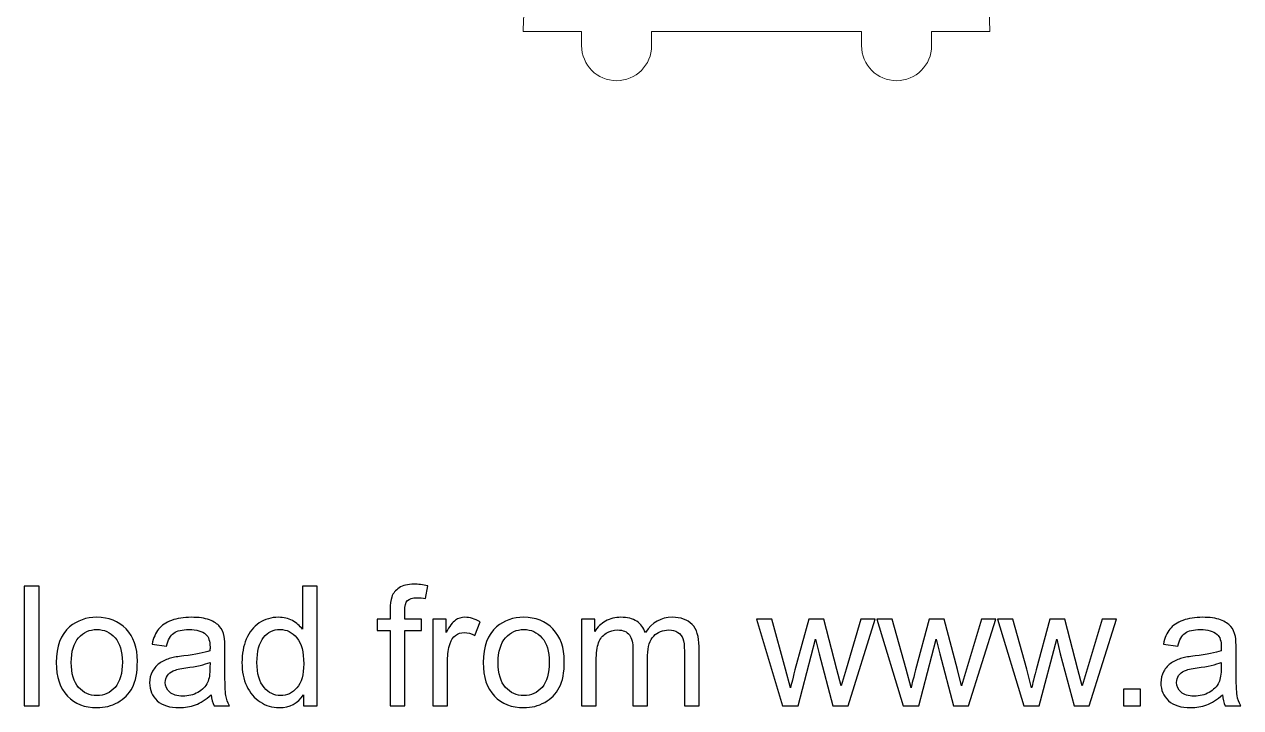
# Model space of a CAD drawing. Header units: millimetres. Extents: x -221 to 759, y -270 to 136.
# Drawn here: x 3.8 to 264.4, y -269.6 to -123.3 of the extents above; entities that cross this region are included whole.
import ezdxf

# ---------------------------------------------------------------- set-up
doc = ezdxf.new("R2010")
doc.units = ezdxf.units.MM
doc.header["$MEASUREMENT"] = 0
doc.layers.add('Layer 1', color=7, linetype='Continuous')

msp = doc.modelspace()

# ---------------------------------------------------------------- linework, layer by layer
at = {"layer": 'Layer 1', "lineweight": 15}
for points in [[(159.6676, -74.8334), (132.4486, -75.3779), (110.6676, -97.5989), (110.6676, -124.8234)], [(210.6676, -124.8234), (210.6676, -97.5989), (188.8867, -75.3779), (161.6676, -74.8334)], [(110.6676, -124.8234), (110.6676, -124.8234), (123.1676, -124.8234), (123.1676, -124.8234)], [(123.1676, -124.8234), (123.1676, -124.8234), (123.1676, -127.8234), (123.1676, -127.8234)], [(138.1676, -127.8234), (138.1676, -127.8234), (138.1676, -124.8234), (138.1676, -124.8234)], [(138.1676, -124.8234), (138.1676, -124.8234), (183.1676, -124.8234), (183.1676, -124.8234)], [(183.1676, -124.8234), (183.1676, -124.8234), (183.1676, -127.8234), (183.1676, -127.8234)], [(198.1676, -127.8234), (198.1676, -127.8234), (198.1676, -124.8234), (198.1676, -124.8234)], [(198.1676, -124.8234), (198.1676, -124.8234), (210.6676, -124.8234), (210.6676, -124.8234)]]:
    msp.add_open_spline(points, degree=3, dxfattribs=at)
for points in [[(123.1676, -127.8234), (123.1676, -131.9655), (126.5255, -135.3234), (130.6676, -135.3234), (130.6676, -135.3234), (134.8098, -135.3234), (138.1676, -131.9656), (138.1676, -127.8234)], [(183.1676, -127.8234), (183.1676, -131.9655), (186.5255, -135.3234), (190.6676, -135.3234), (190.6676, -135.3234), (194.8098, -135.3234), (198.1676, -131.9656), (198.1676, -127.8234)]]:
    msp.add_open_spline(points, degree=3, knots=[0, 0, 0, 0, 0.33333333, 0.33333333, 0.33333333, 0.33333333, 1, 1, 1, 1], dxfattribs=at)
at = {"layer": 'Layer 1', "color": 250}
for points, knots in [([(3.7509, -269.2245), (3.7509, -269.2245), (3.7509, -243.6082), (3.7509, -243.6082), (3.7509, -243.6082), (3.7509, -243.6082), (6.8993, -243.6082), (6.8993, -243.6082), (6.8993, -243.6082), (6.8993, -243.6082), (6.8993, -269.2245), (6.8993, -269.2245), (6.8993, -269.2245), (6.8993, -269.2245), (3.7509, -269.2245), (3.7509, -269.2245)], [0, 0, 0, 0, 0.2, 0.2, 0.2, 0.2, 0.4, 0.4, 0.4, 0.4, 0.6, 0.6, 0.6, 0.6, 1, 1, 1, 1]), ([(63.5523, -269.2245), (63.5523, -269.2245), (63.5523, -266.8692), (63.5523, -266.8692), (63.5523, -266.8692), (62.3776, -268.6998), (60.6484, -269.618), (58.3646, -269.618), (58.3646, -269.618), (56.8858, -269.618), (55.5263, -269.2126), (54.292, -268.3957), (54.292, -268.3957), (53.0517, -267.5847), (52.0917, -266.4458), (51.406, -264.9909), (51.406, -264.9909), (50.7262, -263.53), (50.3863, -261.8544), (50.3863, -259.9583), (50.3863, -259.9583), (50.3863, -258.1098), (50.6964, -256.4342), (51.3106, -254.9256), (51.3106, -254.9256), (51.9307, -253.423), (52.855, -252.2662), (54.0893, -251.4672), (54.0893, -251.4672), (55.3176, -250.6622), (56.701, -250.2627), (58.2215, -250.2627), (58.2215, -250.2627), (59.3425, -250.2627), (60.3383, -250.5012), (61.2089, -250.9723), (61.2089, -250.9723), (62.0795, -251.4433), (62.789, -252.0635), (63.3376, -252.8207), (63.3376, -252.8207), (63.3376, -252.8207), (63.3376, -243.6082), (63.3376, -243.6082), (63.3376, -243.6082), (63.3376, -243.6082), (66.486, -243.6082), (66.486, -243.6082), (66.486, -243.6082), (66.486, -243.6082), (66.486, -269.2245), (66.486, -269.2245), (66.486, -269.2245), (66.486, -269.2245), (63.5523, -269.2245), (63.5523, -269.2245)], [0, 0, 0, 0, 0.06666667, 0.06666667, 0.06666667, 0.06666667, 0.13333333, 0.13333333, 0.13333333, 0.13333333, 0.2, 0.2, 0.2, 0.2, 0.26666667, 0.26666667, 0.26666667, 0.26666667, 0.33333333, 0.33333333, 0.33333333, 0.33333333, 0.4, 0.4, 0.4, 0.4, 0.46666667, 0.46666667, 0.46666667, 0.46666667, 0.53333333, 0.53333333, 0.53333333, 0.53333333, 0.6, 0.6, 0.6, 0.6, 0.66666667, 0.66666667, 0.66666667, 0.66666667, 0.73333333, 0.73333333, 0.73333333, 0.73333333, 0.8, 0.8, 0.8, 0.8, 0.86666667, 0.86666667, 0.86666667, 0.86666667, 1, 1, 1, 1]), ([(82.1563, -269.2245), (82.1563, -269.2245), (82.1563, -253.0891), (82.1563, -253.0891), (82.1563, -253.0891), (82.1563, -253.0891), (79.3657, -253.0891), (79.3657, -253.0891), (79.3657, -253.0891), (79.3657, -253.0891), (79.3657, -250.6562), (79.3657, -250.6562), (79.3657, -250.6562), (79.3657, -250.6562), (82.1563, -250.6562), (82.1563, -250.6562), (82.1563, -250.6562), (82.1563, -250.6562), (82.1563, -248.6885), (82.1563, -248.6885), (82.1563, -248.6885), (82.1563, -247.4423), (82.2636, -246.518), (82.4843, -245.9158), (82.4843, -245.9158), (82.7884, -245.1048), (83.3131, -244.443), (84.0763, -243.9361), (84.0763, -243.9361), (84.8336, -243.4293), (85.901, -243.1788), (87.2724, -243.1788), (87.2724, -243.1788), (88.1609, -243.1788), (89.1388, -243.2862), (90.2121, -243.4949), (90.2121, -243.4949), (90.2121, -243.4949), (89.741, -246.2497), (89.741, -246.2497), (89.741, -246.2497), (89.0851, -246.1364), (88.4709, -246.0768), (87.8866, -246.0768), (87.8866, -246.0768), (86.9325, -246.0768), (86.2587, -246.2795), (85.8592, -246.685), (85.8592, -246.685), (85.4657, -247.0905), (85.2689, -247.8477), (85.2689, -248.9568), (85.2689, -248.9568), (85.2689, -248.9568), (85.2689, -250.6562), (85.2689, -250.6562), (85.2689, -250.6562), (85.2689, -250.6562), (88.8824, -250.6562), (88.8824, -250.6562), (88.8824, -250.6562), (88.8824, -250.6562), (88.8824, -253.0891), (88.8824, -253.0891), (88.8824, -253.0891), (88.8824, -253.0891), (85.3047, -253.0891), (85.3047, -253.0891), (85.3047, -253.0891), (85.3047, -253.0891), (85.3047, -269.2245), (85.3047, -269.2245), (85.3047, -269.2245), (85.3047, -269.2245), (82.1563, -269.2245), (82.1563, -269.2245)], [0, 0, 0, 0, 0.05, 0.05, 0.05, 0.05, 0.1, 0.1, 0.1, 0.1, 0.15, 0.15, 0.15, 0.15, 0.2, 0.2, 0.2, 0.2, 0.25, 0.25, 0.25, 0.25, 0.3, 0.3, 0.3, 0.3, 0.35, 0.35, 0.35, 0.35, 0.4, 0.4, 0.4, 0.4, 0.45, 0.45, 0.45, 0.45, 0.5, 0.5, 0.5, 0.5, 0.55, 0.55, 0.55, 0.55, 0.6, 0.6, 0.6, 0.6, 0.65, 0.65, 0.65, 0.65, 0.7, 0.7, 0.7, 0.7, 0.75, 0.75, 0.75, 0.75, 0.8, 0.8, 0.8, 0.8, 0.85, 0.85, 0.85, 0.85, 0.9, 0.9, 0.9, 0.9, 1, 1, 1, 1]), ([(10.5903, -259.9404), (10.5903, -256.5117), (11.5444, -253.9716), (13.4585, -252.3199), (13.4585, -252.3199), (15.0505, -250.9484), (17.0004, -250.2627), (19.2961, -250.2627), (19.2961, -250.2627), (21.8422, -250.2627), (23.9292, -251.0975), (25.5511, -252.7671), (25.5511, -252.7671), (27.167, -254.4307), (27.978, -256.7383), (27.978, -259.678), (27.978, -259.678), (27.978, -262.0631), (27.6202, -263.9355), (26.9047, -265.301), (26.9047, -265.301), (26.1891, -266.6664), (25.1456, -267.7278), (23.7742, -268.4851), (23.7742, -268.4851), (22.4087, -269.2424), (20.912, -269.618), (19.2961, -269.618), (19.2961, -269.618), (16.6963, -269.618), (14.5974, -268.7892), (12.9934, -267.1256), (12.9934, -267.1256), (11.3894, -265.462), (10.5903, -263.0649), (10.5903, -259.9404)], [0, 0, 0, 0, 0.1, 0.1, 0.1, 0.1, 0.2, 0.2, 0.2, 0.2, 0.3, 0.3, 0.3, 0.3, 0.4, 0.4, 0.4, 0.4, 0.5, 0.5, 0.5, 0.5, 0.6, 0.6, 0.6, 0.6, 0.7, 0.7, 0.7, 0.7, 0.8, 0.8, 0.8, 0.8, 1, 1, 1, 1]), ([(43.7974, -266.899), (42.6287, -267.8948), (41.5017, -268.5924), (40.4224, -269.0039), (40.4224, -269.0039), (39.3431, -269.4153), (38.1864, -269.618), (36.9461, -269.618), (36.9461, -269.618), (34.9068, -269.618), (33.3386, -269.1231), (32.2414, -268.1273), (32.2414, -268.1273), (31.1443, -267.1375), (30.5957, -265.8674), (30.5957, -264.3231), (30.5957, -264.3231), (30.5957, -263.4167), (30.8044, -262.5879), (31.2158, -261.8365), (31.2158, -261.8365), (31.6332, -261.0852), (32.1758, -260.4889), (32.8437, -260.0358), (32.8437, -260.0358), (33.5175, -259.5826), (34.2688, -259.2368), (35.1095, -259.0042), (35.1095, -259.0042), (35.7297, -258.8432), (36.6658, -258.6882), (37.9121, -258.5331), (37.9121, -258.5331), (40.4522, -258.235), (42.3305, -257.8713), (43.5291, -257.4539), (43.5291, -257.4539), (43.541, -257.0245), (43.5469, -256.7503), (43.5469, -256.637), (43.5469, -256.637), (43.5469, -255.3609), (43.2488, -254.4605), (42.6525, -253.9358), (42.6525, -253.9358), (41.8475, -253.2262), (40.649, -252.8744), (39.0629, -252.8744), (39.0629, -252.8744), (37.5781, -252.8744), (36.481, -253.1368), (35.7774, -253.6555), (35.7774, -253.6555), (35.0678, -254.1743), (34.549, -255.0926), (34.2091, -256.4163), (34.2091, -256.4163), (34.2091, -256.4163), (31.1323, -255.987), (31.1323, -255.987), (31.1323, -255.987), (31.4126, -254.6692), (31.8717, -253.6019), (32.5157, -252.7909), (32.5157, -252.7909), (33.1597, -251.98), (34.0899, -251.3599), (35.3063, -250.9186), (35.3063, -250.9186), (36.5168, -250.4833), (37.93, -250.2627), (39.528, -250.2627), (39.528, -250.2627), (41.1141, -250.2627), (42.408, -250.4475), (43.4038, -250.8232), (43.4038, -250.8232), (44.3937, -251.1989), (45.1271, -251.664), (45.5922, -252.2304), (45.5922, -252.2304), (46.0573, -252.7969), (46.3853, -253.5124), (46.5761, -254.377), (46.5761, -254.377), (46.6774, -254.9137), (46.7311, -255.8797), (46.7311, -257.269), (46.7311, -257.269), (46.7311, -257.269), (46.7311, -261.443), (46.7311, -261.443), (46.7311, -261.443), (46.7311, -264.3588), (46.7967, -266.2013), (46.9279, -266.9825), (46.9279, -266.9825), (47.0531, -267.7636), (47.3155, -268.509), (47.6971, -269.2245), (47.6971, -269.2245), (47.6971, -269.2245), (44.4056, -269.2245), (44.4056, -269.2245), (44.4056, -269.2245), (44.0896, -268.5626), (43.8868, -267.7875), (43.7974, -266.899)], [0, 0, 0, 0, 0.03571429, 0.03571429, 0.03571429, 0.03571429, 0.07142857, 0.07142857, 0.07142857, 0.07142857, 0.10714286, 0.10714286, 0.10714286, 0.10714286, 0.14285714, 0.14285714, 0.14285714, 0.14285714, 0.17857143, 0.17857143, 0.17857143, 0.17857143, 0.21428571, 0.21428571, 0.21428571, 0.21428571, 0.25, 0.25, 0.25, 0.25, 0.28571429, 0.28571429, 0.28571429, 0.28571429, 0.32142857, 0.32142857, 0.32142857, 0.32142857, 0.35714286, 0.35714286, 0.35714286, 0.35714286, 0.39285714, 0.39285714, 0.39285714, 0.39285714, 0.42857143, 0.42857143, 0.42857143, 0.42857143, 0.46428571, 0.46428571, 0.46428571, 0.46428571, 0.5, 0.5, 0.5, 0.5, 0.53571429, 0.53571429, 0.53571429, 0.53571429, 0.57142857, 0.57142857, 0.57142857, 0.57142857, 0.60714286, 0.60714286, 0.60714286, 0.60714286, 0.64285714, 0.64285714, 0.64285714, 0.64285714, 0.67857143, 0.67857143, 0.67857143, 0.67857143, 0.71428571, 0.71428571, 0.71428571, 0.71428571, 0.75, 0.75, 0.75, 0.75, 0.78571429, 0.78571429, 0.78571429, 0.78571429, 0.82142857, 0.82142857, 0.82142857, 0.82142857, 0.85714286, 0.85714286, 0.85714286, 0.85714286, 0.89285714, 0.89285714, 0.89285714, 0.89285714, 0.92857143, 0.92857143, 0.92857143, 0.92857143, 1, 1, 1, 1]), ([(91.3092, -269.2245), (91.3092, -269.2245), (91.3092, -250.6562), (91.3092, -250.6562), (91.3092, -250.6562), (91.3092, -250.6562), (94.1356, -250.6562), (94.1356, -250.6562), (94.1356, -250.6562), (94.1356, -250.6562), (94.1356, -253.5005), (94.1356, -253.5005), (94.1356, -253.5005), (94.8571, -252.1827), (95.5249, -251.3121), (96.1391, -250.8948), (96.1391, -250.8948), (96.7533, -250.4714), (97.4271, -250.2627), (98.1605, -250.2627), (98.1605, -250.2627), (99.2219, -250.2627), (100.3012, -250.5966), (101.3983, -251.2585), (101.3983, -251.2585), (101.3983, -251.2585), (100.2773, -254.1624), (100.2773, -254.1624), (100.2773, -254.1624), (99.5141, -253.7331), (98.7508, -253.5184), (97.9876, -253.5184), (97.9876, -253.5184), (97.3019, -253.5184), (96.6877, -253.7271), (96.1451, -254.1385), (96.1451, -254.1385), (95.6024, -254.55), (95.2149, -255.1224), (94.9823, -255.8558), (94.9823, -255.8558), (94.6305, -256.9709), (94.4576, -258.1933), (94.4576, -259.523), (94.4576, -259.523), (94.4576, -259.523), (94.4576, -269.2245), (94.4576, -269.2245), (94.4576, -269.2245), (94.4576, -269.2245), (91.3092, -269.2245), (91.3092, -269.2245)], [0, 0, 0, 0, 0.07142857, 0.07142857, 0.07142857, 0.07142857, 0.14285714, 0.14285714, 0.14285714, 0.14285714, 0.21428571, 0.21428571, 0.21428571, 0.21428571, 0.28571429, 0.28571429, 0.28571429, 0.28571429, 0.35714286, 0.35714286, 0.35714286, 0.35714286, 0.42857143, 0.42857143, 0.42857143, 0.42857143, 0.5, 0.5, 0.5, 0.5, 0.57142857, 0.57142857, 0.57142857, 0.57142857, 0.64285714, 0.64285714, 0.64285714, 0.64285714, 0.71428571, 0.71428571, 0.71428571, 0.71428571, 0.78571429, 0.78571429, 0.78571429, 0.78571429, 0.85714286, 0.85714286, 0.85714286, 0.85714286, 1, 1, 1, 1]), ([(102.078, -259.9404), (102.078, -256.5117), (103.0321, -253.9716), (104.9462, -252.3199), (104.9462, -252.3199), (106.5382, -250.9484), (108.4881, -250.2627), (110.7838, -250.2627), (110.7838, -250.2627), (113.3299, -250.2627), (115.4169, -251.0975), (117.0388, -252.7671), (117.0388, -252.7671), (118.6547, -254.4307), (119.4657, -256.7383), (119.4657, -259.678), (119.4657, -259.678), (119.4657, -262.0631), (119.1079, -263.9355), (118.3924, -265.301), (118.3924, -265.301), (117.6768, -266.6664), (116.6333, -267.7278), (115.2619, -268.4851), (115.2619, -268.4851), (113.8964, -269.2424), (112.3997, -269.618), (110.7838, -269.618), (110.7838, -269.618), (108.184, -269.618), (106.0851, -268.7892), (104.4811, -267.1256), (104.4811, -267.1256), (102.8771, -265.462), (102.078, -263.0649), (102.078, -259.9404)], [0, 0, 0, 0, 0.1, 0.1, 0.1, 0.1, 0.2, 0.2, 0.2, 0.2, 0.3, 0.3, 0.3, 0.3, 0.4, 0.4, 0.4, 0.4, 0.5, 0.5, 0.5, 0.5, 0.6, 0.6, 0.6, 0.6, 0.7, 0.7, 0.7, 0.7, 0.8, 0.8, 0.8, 0.8, 1, 1, 1, 1]), ([(123.1567, -269.2245), (123.1567, -269.2245), (123.1567, -250.6562), (123.1567, -250.6562), (123.1567, -250.6562), (123.1567, -250.6562), (125.9831, -250.6562), (125.9831, -250.6562), (125.9831, -250.6562), (125.9831, -250.6562), (125.9831, -253.2799), (125.9831, -253.2799), (125.9831, -253.2799), (126.5615, -252.3735), (127.3366, -251.6401), (128.3026, -251.0915), (128.3026, -251.0915), (129.2686, -250.537), (130.3657, -250.2627), (131.6001, -250.2627), (131.6001, -250.2627), (132.9715, -250.2627), (134.0985, -250.5489), (134.975, -251.1154), (134.975, -251.1154), (135.8516, -251.6878), (136.4717, -252.4809), (136.8295, -253.5065), (136.8295, -253.5065), (138.3082, -251.342), (140.2223, -250.2627), (142.5836, -250.2627), (142.5836, -250.2627), (144.4321, -250.2627), (145.8572, -250.7695), (146.847, -251.7892), (146.847, -251.7892), (147.8428, -252.8088), (148.3437, -254.377), (148.3437, -256.4939), (148.3437, -256.4939), (148.3437, -256.4939), (148.3437, -269.2245), (148.3437, -269.2245), (148.3437, -269.2245), (148.3437, -269.2245), (145.1953, -269.2245), (145.1953, -269.2245), (145.1953, -269.2245), (145.1953, -269.2245), (145.1953, -257.5373), (145.1953, -257.5373), (145.1953, -257.5373), (145.1953, -256.2852), (145.088, -255.3788), (144.8852, -254.8243), (144.8852, -254.8243), (144.6825, -254.2697), (144.3128, -253.8285), (143.7702, -253.4886), (143.7702, -253.4886), (143.2335, -253.1487), (142.6015, -252.9817), (141.88, -252.9817), (141.88, -252.9817), (140.5682, -252.9817), (139.4829, -253.417), (138.6183, -254.2816), (138.6183, -254.2816), (137.7537, -255.1522), (137.3244, -256.5416), (137.3244, -258.4497), (137.3244, -258.4497), (137.3244, -258.4497), (137.3244, -269.2245), (137.3244, -269.2245), (137.3244, -269.2245), (137.3244, -269.2245), (134.176, -269.2245), (134.176, -269.2245), (134.176, -269.2245), (134.176, -269.2245), (134.176, -257.1736), (134.176, -257.1736), (134.176, -257.1736), (134.176, -255.7783), (133.9196, -254.7289), (133.4068, -254.0312), (133.4068, -254.0312), (132.894, -253.3335), (132.0532, -252.9817), (130.8905, -252.9817), (130.8905, -252.9817), (130.008, -252.9817), (129.1911, -253.2143), (128.4398, -253.6794), (128.4398, -253.6794), (127.6884, -254.1445), (127.1458, -254.8243), (126.8059, -255.7246), (126.8059, -255.7246), (126.472, -256.6191), (126.3051, -257.913), (126.3051, -259.6005), (126.3051, -259.6005), (126.3051, -259.6005), (126.3051, -269.2245), (126.3051, -269.2245), (126.3051, -269.2245), (126.3051, -269.2245), (123.1567, -269.2245), (123.1567, -269.2245)], [0, 0, 0, 0, 0.03448276, 0.03448276, 0.03448276, 0.03448276, 0.06896552, 0.06896552, 0.06896552, 0.06896552, 0.10344828, 0.10344828, 0.10344828, 0.10344828, 0.13793103, 0.13793103, 0.13793103, 0.13793103, 0.17241379, 0.17241379, 0.17241379, 0.17241379, 0.20689655, 0.20689655, 0.20689655, 0.20689655, 0.24137931, 0.24137931, 0.24137931, 0.24137931, 0.27586207, 0.27586207, 0.27586207, 0.27586207, 0.31034483, 0.31034483, 0.31034483, 0.31034483, 0.34482759, 0.34482759, 0.34482759, 0.34482759, 0.37931034, 0.37931034, 0.37931034, 0.37931034, 0.4137931, 0.4137931, 0.4137931, 0.4137931, 0.44827586, 0.44827586, 0.44827586, 0.44827586, 0.48275862, 0.48275862, 0.48275862, 0.48275862, 0.51724138, 0.51724138, 0.51724138, 0.51724138, 0.55172414, 0.55172414, 0.55172414, 0.55172414, 0.5862069, 0.5862069, 0.5862069, 0.5862069, 0.62068966, 0.62068966, 0.62068966, 0.62068966, 0.65517241, 0.65517241, 0.65517241, 0.65517241, 0.68965517, 0.68965517, 0.68965517, 0.68965517, 0.72413793, 0.72413793, 0.72413793, 0.72413793, 0.75862069, 0.75862069, 0.75862069, 0.75862069, 0.79310345, 0.79310345, 0.79310345, 0.79310345, 0.82758621, 0.82758621, 0.82758621, 0.82758621, 0.86206897, 0.86206897, 0.86206897, 0.86206897, 0.89655172, 0.89655172, 0.89655172, 0.89655172, 0.93103448, 0.93103448, 0.93103448, 0.93103448, 1, 1, 1, 1]), ([(166.2381, -269.2245), (166.2381, -269.2245), (160.627, -250.6562), (160.627, -250.6562), (160.627, -250.6562), (160.627, -250.6562), (163.9185, -250.6562), (163.9185, -250.6562), (163.9185, -250.6562), (163.9185, -250.6562), (166.8821, -261.3714), (166.8821, -261.3714), (166.8821, -261.3714), (166.8821, -261.3714), (167.9315, -265.3606), (167.9315, -265.3606), (167.9315, -265.3606), (167.9733, -265.1638), (168.2952, -263.8878), (168.8915, -261.5324), (168.8915, -261.5324), (168.8915, -261.5324), (171.8312, -250.6562), (171.8312, -250.6562), (171.8312, -250.6562), (171.8312, -250.6562), (175.0571, -250.6562), (175.0571, -250.6562), (175.0571, -250.6562), (175.0571, -250.6562), (177.8537, -261.437), (177.8537, -261.437), (177.8537, -261.437), (177.8537, -261.437), (178.766, -264.973), (178.766, -264.973), (178.766, -264.973), (178.766, -264.973), (179.8333, -261.3893), (179.8333, -261.3893), (179.8333, -261.3893), (179.8333, -261.3893), (183.0413, -250.6562), (183.0413, -250.6562), (183.0413, -250.6562), (183.0413, -250.6562), (186.1003, -250.6562), (186.1003, -250.6562), (186.1003, -250.6562), (186.1003, -250.6562), (180.2746, -269.2245), (180.2746, -269.2245), (180.2746, -269.2245), (180.2746, -269.2245), (177.0189, -269.2245), (177.0189, -269.2245), (177.0189, -269.2245), (177.0189, -269.2245), (174.0732, -258.1157), (174.0732, -258.1157), (174.0732, -258.1157), (174.0732, -258.1157), (173.3279, -254.9376), (173.3279, -254.9376), (173.3279, -254.9376), (173.3279, -254.9376), (169.5713, -269.2245), (169.5713, -269.2245), (169.5713, -269.2245), (169.5713, -269.2245), (166.2381, -269.2245), (166.2381, -269.2245)], [0, 0, 0, 0, 0.05263158, 0.05263158, 0.05263158, 0.05263158, 0.10526316, 0.10526316, 0.10526316, 0.10526316, 0.15789474, 0.15789474, 0.15789474, 0.15789474, 0.21052632, 0.21052632, 0.21052632, 0.21052632, 0.26315789, 0.26315789, 0.26315789, 0.26315789, 0.31578947, 0.31578947, 0.31578947, 0.31578947, 0.36842105, 0.36842105, 0.36842105, 0.36842105, 0.42105263, 0.42105263, 0.42105263, 0.42105263, 0.47368421, 0.47368421, 0.47368421, 0.47368421, 0.52631579, 0.52631579, 0.52631579, 0.52631579, 0.57894737, 0.57894737, 0.57894737, 0.57894737, 0.63157895, 0.63157895, 0.63157895, 0.63157895, 0.68421053, 0.68421053, 0.68421053, 0.68421053, 0.73684211, 0.73684211, 0.73684211, 0.73684211, 0.78947368, 0.78947368, 0.78947368, 0.78947368, 0.84210526, 0.84210526, 0.84210526, 0.84210526, 0.89473684, 0.89473684, 0.89473684, 0.89473684, 1, 1, 1, 1]), ([(192.0751, -269.2245), (192.0751, -269.2245), (186.464, -250.6562), (186.464, -250.6562), (186.464, -250.6562), (186.464, -250.6562), (189.7555, -250.6562), (189.7555, -250.6562), (189.7555, -250.6562), (189.7555, -250.6562), (192.7191, -261.3714), (192.7191, -261.3714), (192.7191, -261.3714), (192.7191, -261.3714), (193.7685, -265.3606), (193.7685, -265.3606), (193.7685, -265.3606), (193.8103, -265.1638), (194.1322, -263.8878), (194.7285, -261.5324), (194.7285, -261.5324), (194.7285, -261.5324), (197.6682, -250.6562), (197.6682, -250.6562), (197.6682, -250.6562), (197.6682, -250.6562), (200.8941, -250.6562), (200.8941, -250.6562), (200.8941, -250.6562), (200.8941, -250.6562), (203.6907, -261.437), (203.6907, -261.437), (203.6907, -261.437), (203.6907, -261.437), (204.603, -264.973), (204.603, -264.973), (204.603, -264.973), (204.603, -264.973), (205.6703, -261.3893), (205.6703, -261.3893), (205.6703, -261.3893), (205.6703, -261.3893), (208.8783, -250.6562), (208.8783, -250.6562), (208.8783, -250.6562), (208.8783, -250.6562), (211.9373, -250.6562), (211.9373, -250.6562), (211.9373, -250.6562), (211.9373, -250.6562), (206.1116, -269.2245), (206.1116, -269.2245), (206.1116, -269.2245), (206.1116, -269.2245), (202.8559, -269.2245), (202.8559, -269.2245), (202.8559, -269.2245), (202.8559, -269.2245), (199.9102, -258.1157), (199.9102, -258.1157), (199.9102, -258.1157), (199.9102, -258.1157), (199.1649, -254.9376), (199.1649, -254.9376), (199.1649, -254.9376), (199.1649, -254.9376), (195.4083, -269.2245), (195.4083, -269.2245), (195.4083, -269.2245), (195.4083, -269.2245), (192.0751, -269.2245), (192.0751, -269.2245)], [0, 0, 0, 0, 0.05263158, 0.05263158, 0.05263158, 0.05263158, 0.10526316, 0.10526316, 0.10526316, 0.10526316, 0.15789474, 0.15789474, 0.15789474, 0.15789474, 0.21052632, 0.21052632, 0.21052632, 0.21052632, 0.26315789, 0.26315789, 0.26315789, 0.26315789, 0.31578947, 0.31578947, 0.31578947, 0.31578947, 0.36842105, 0.36842105, 0.36842105, 0.36842105, 0.42105263, 0.42105263, 0.42105263, 0.42105263, 0.47368421, 0.47368421, 0.47368421, 0.47368421, 0.52631579, 0.52631579, 0.52631579, 0.52631579, 0.57894737, 0.57894737, 0.57894737, 0.57894737, 0.63157895, 0.63157895, 0.63157895, 0.63157895, 0.68421053, 0.68421053, 0.68421053, 0.68421053, 0.73684211, 0.73684211, 0.73684211, 0.73684211, 0.78947368, 0.78947368, 0.78947368, 0.78947368, 0.84210526, 0.84210526, 0.84210526, 0.84210526, 0.89473684, 0.89473684, 0.89473684, 0.89473684, 1, 1, 1, 1]), ([(217.9121, -269.2245), (217.9121, -269.2245), (212.301, -250.6562), (212.301, -250.6562), (212.301, -250.6562), (212.301, -250.6562), (215.5925, -250.6562), (215.5925, -250.6562), (215.5925, -250.6562), (215.5925, -250.6562), (218.5561, -261.3714), (218.5561, -261.3714), (218.5561, -261.3714), (218.5561, -261.3714), (219.6055, -265.3606), (219.6055, -265.3606), (219.6055, -265.3606), (219.6473, -265.1638), (219.9692, -263.8878), (220.5655, -261.5324), (220.5655, -261.5324), (220.5655, -261.5324), (223.5052, -250.6562), (223.5052, -250.6562), (223.5052, -250.6562), (223.5052, -250.6562), (226.7311, -250.6562), (226.7311, -250.6562), (226.7311, -250.6562), (226.7311, -250.6562), (229.5277, -261.437), (229.5277, -261.437), (229.5277, -261.437), (229.5277, -261.437), (230.44, -264.973), (230.44, -264.973), (230.44, -264.973), (230.44, -264.973), (231.5073, -261.3893), (231.5073, -261.3893), (231.5073, -261.3893), (231.5073, -261.3893), (234.7153, -250.6562), (234.7153, -250.6562), (234.7153, -250.6562), (234.7153, -250.6562), (237.7743, -250.6562), (237.7743, -250.6562), (237.7743, -250.6562), (237.7743, -250.6562), (231.9486, -269.2245), (231.9486, -269.2245), (231.9486, -269.2245), (231.9486, -269.2245), (228.6929, -269.2245), (228.6929, -269.2245), (228.6929, -269.2245), (228.6929, -269.2245), (225.7472, -258.1157), (225.7472, -258.1157), (225.7472, -258.1157), (225.7472, -258.1157), (225.0019, -254.9376), (225.0019, -254.9376), (225.0019, -254.9376), (225.0019, -254.9376), (221.2453, -269.2245), (221.2453, -269.2245), (221.2453, -269.2245), (221.2453, -269.2245), (217.9121, -269.2245), (217.9121, -269.2245)], [0, 0, 0, 0, 0.05263158, 0.05263158, 0.05263158, 0.05263158, 0.10526316, 0.10526316, 0.10526316, 0.10526316, 0.15789474, 0.15789474, 0.15789474, 0.15789474, 0.21052632, 0.21052632, 0.21052632, 0.21052632, 0.26315789, 0.26315789, 0.26315789, 0.26315789, 0.31578947, 0.31578947, 0.31578947, 0.31578947, 0.36842105, 0.36842105, 0.36842105, 0.36842105, 0.42105263, 0.42105263, 0.42105263, 0.42105263, 0.47368421, 0.47368421, 0.47368421, 0.47368421, 0.52631579, 0.52631579, 0.52631579, 0.52631579, 0.57894737, 0.57894737, 0.57894737, 0.57894737, 0.63157895, 0.63157895, 0.63157895, 0.63157895, 0.68421053, 0.68421053, 0.68421053, 0.68421053, 0.73684211, 0.73684211, 0.73684211, 0.73684211, 0.78947368, 0.78947368, 0.78947368, 0.78947368, 0.84210526, 0.84210526, 0.84210526, 0.84210526, 0.89473684, 0.89473684, 0.89473684, 0.89473684, 1, 1, 1, 1]), ([(260.5046, -266.899), (259.3359, -267.8948), (258.2089, -268.5924), (257.1296, -269.0039), (257.1296, -269.0039), (256.0503, -269.4153), (254.8936, -269.618), (253.6533, -269.618), (253.6533, -269.618), (251.614, -269.618), (250.0458, -269.1231), (248.9486, -268.1273), (248.9486, -268.1273), (247.8515, -267.1375), (247.3029, -265.8674), (247.3029, -264.3231), (247.3029, -264.3231), (247.3029, -263.4167), (247.5116, -262.5879), (247.923, -261.8365), (247.923, -261.8365), (248.3404, -261.0852), (248.883, -260.4889), (249.5509, -260.0358), (249.5509, -260.0358), (250.2247, -259.5826), (250.976, -259.2368), (251.8167, -259.0042), (251.8167, -259.0042), (252.4369, -258.8432), (253.373, -258.6882), (254.6193, -258.5331), (254.6193, -258.5331), (257.1594, -258.235), (259.0377, -257.8713), (260.2363, -257.4539), (260.2363, -257.4539), (260.2482, -257.0245), (260.2541, -256.7503), (260.2541, -256.637), (260.2541, -256.637), (260.2541, -255.3609), (259.956, -254.4605), (259.3597, -253.9358), (259.3597, -253.9358), (258.5547, -253.2262), (257.3562, -252.8744), (255.7701, -252.8744), (255.7701, -252.8744), (254.2853, -252.8744), (253.1882, -253.1368), (252.4846, -253.6555), (252.4846, -253.6555), (251.775, -254.1743), (251.2562, -255.0926), (250.9163, -256.4163), (250.9163, -256.4163), (250.9163, -256.4163), (247.8395, -255.987), (247.8395, -255.987), (247.8395, -255.987), (248.1198, -254.6692), (248.5789, -253.6019), (249.2229, -252.7909), (249.2229, -252.7909), (249.8669, -251.98), (250.7971, -251.3599), (252.0135, -250.9186), (252.0135, -250.9186), (253.224, -250.4833), (254.6372, -250.2627), (256.2352, -250.2627), (256.2352, -250.2627), (257.8213, -250.2627), (259.1152, -250.4475), (260.111, -250.8232), (260.111, -250.8232), (261.1009, -251.1989), (261.8343, -251.664), (262.2994, -252.2304), (262.2994, -252.2304), (262.7645, -252.7969), (263.0925, -253.5124), (263.2833, -254.377), (263.2833, -254.377), (263.3846, -254.9137), (263.4383, -255.8797), (263.4383, -257.269), (263.4383, -257.269), (263.4383, -257.269), (263.4383, -261.443), (263.4383, -261.443), (263.4383, -261.443), (263.4383, -264.3588), (263.5039, -266.2013), (263.6351, -266.9825), (263.6351, -266.9825), (263.7603, -267.7636), (264.0227, -268.509), (264.4043, -269.2245), (264.4043, -269.2245), (264.4043, -269.2245), (261.1128, -269.2245), (261.1128, -269.2245), (261.1128, -269.2245), (260.7968, -268.5626), (260.594, -267.7875), (260.5046, -266.899)], [0, 0, 0, 0, 0.03571429, 0.03571429, 0.03571429, 0.03571429, 0.07142857, 0.07142857, 0.07142857, 0.07142857, 0.10714286, 0.10714286, 0.10714286, 0.10714286, 0.14285714, 0.14285714, 0.14285714, 0.14285714, 0.17857143, 0.17857143, 0.17857143, 0.17857143, 0.21428571, 0.21428571, 0.21428571, 0.21428571, 0.25, 0.25, 0.25, 0.25, 0.28571429, 0.28571429, 0.28571429, 0.28571429, 0.32142857, 0.32142857, 0.32142857, 0.32142857, 0.35714286, 0.35714286, 0.35714286, 0.35714286, 0.39285714, 0.39285714, 0.39285714, 0.39285714, 0.42857143, 0.42857143, 0.42857143, 0.42857143, 0.46428571, 0.46428571, 0.46428571, 0.46428571, 0.5, 0.5, 0.5, 0.5, 0.53571429, 0.53571429, 0.53571429, 0.53571429, 0.57142857, 0.57142857, 0.57142857, 0.57142857, 0.60714286, 0.60714286, 0.60714286, 0.60714286, 0.64285714, 0.64285714, 0.64285714, 0.64285714, 0.67857143, 0.67857143, 0.67857143, 0.67857143, 0.71428571, 0.71428571, 0.71428571, 0.71428571, 0.75, 0.75, 0.75, 0.75, 0.78571429, 0.78571429, 0.78571429, 0.78571429, 0.82142857, 0.82142857, 0.82142857, 0.82142857, 0.85714286, 0.85714286, 0.85714286, 0.85714286, 0.89285714, 0.89285714, 0.89285714, 0.89285714, 0.92857143, 0.92857143, 0.92857143, 0.92857143, 1, 1, 1, 1]), ([(13.8103, -259.9463), (13.8103, -262.3195), (14.329, -264.0965), (15.3666, -265.2711), (15.3666, -265.2711), (16.4101, -266.4518), (17.7159, -267.0421), (19.2961, -267.0421), (19.2961, -267.0421), (20.8583, -267.0421), (22.1582, -266.4518), (23.2017, -265.2652), (23.2017, -265.2652), (24.2393, -264.0786), (24.758, -262.2718), (24.758, -259.845), (24.758, -259.845), (24.758, -257.5552), (24.2333, -255.8201), (23.1898, -254.6454), (23.1898, -254.6454), (22.1463, -253.4647), (20.8464, -252.8744), (19.2961, -252.8744), (19.2961, -252.8744), (17.7159, -252.8744), (16.4101, -253.4588), (15.3666, -254.6334), (15.3666, -254.6334), (14.329, -255.8081), (13.8103, -257.5791), (13.8103, -259.9463)], [0, 0, 0, 0, 0.11111111, 0.11111111, 0.11111111, 0.11111111, 0.22222222, 0.22222222, 0.22222222, 0.22222222, 0.33333333, 0.33333333, 0.33333333, 0.33333333, 0.44444444, 0.44444444, 0.44444444, 0.44444444, 0.55555556, 0.55555556, 0.55555556, 0.55555556, 0.66666667, 0.66666667, 0.66666667, 0.66666667, 0.77777778, 0.77777778, 0.77777778, 0.77777778, 1, 1, 1, 1]), ([(53.6063, -259.9642), (53.6063, -262.3374), (54.1071, -264.1084), (55.1149, -265.2831), (55.1149, -265.2831), (56.1166, -266.4577), (57.3032, -267.0421), (58.6687, -267.0421), (58.6687, -267.0421), (60.0461, -267.0421), (61.2148, -266.4816), (62.1808, -265.3606), (62.1808, -265.3606), (63.1408, -264.2396), (63.6238, -262.5282), (63.6238, -260.2266), (63.6238, -260.2266), (63.6238, -257.6983), (63.1349, -255.8379), (62.151, -254.6513), (62.151, -254.6513), (61.1731, -253.4647), (59.9627, -252.8744), (58.5256, -252.8744), (58.5256, -252.8744), (57.1243, -252.8744), (55.9556, -253.4409), (55.0135, -254.5798), (55.0135, -254.5798), (54.0773, -255.7187), (53.6063, -257.5135), (53.6063, -259.9642)], [0, 0, 0, 0, 0.11111111, 0.11111111, 0.11111111, 0.11111111, 0.22222222, 0.22222222, 0.22222222, 0.22222222, 0.33333333, 0.33333333, 0.33333333, 0.33333333, 0.44444444, 0.44444444, 0.44444444, 0.44444444, 0.55555556, 0.55555556, 0.55555556, 0.55555556, 0.66666667, 0.66666667, 0.66666667, 0.66666667, 0.77777778, 0.77777778, 0.77777778, 0.77777778, 1, 1, 1, 1]), ([(105.298, -259.9463), (105.298, -262.3195), (105.8167, -264.0965), (106.8543, -265.2711), (106.8543, -265.2711), (107.8978, -266.4518), (109.2036, -267.0421), (110.7838, -267.0421), (110.7838, -267.0421), (112.346, -267.0421), (113.6459, -266.4518), (114.6894, -265.2652), (114.6894, -265.2652), (115.727, -264.0786), (116.2457, -262.2718), (116.2457, -259.845), (116.2457, -259.845), (116.2457, -257.5552), (115.721, -255.8201), (114.6775, -254.6454), (114.6775, -254.6454), (113.634, -253.4647), (112.3341, -252.8744), (110.7838, -252.8744), (110.7838, -252.8744), (109.2036, -252.8744), (107.8978, -253.4588), (106.8543, -254.6334), (106.8543, -254.6334), (105.8167, -255.8081), (105.298, -257.5791), (105.298, -259.9463)], [0, 0, 0, 0, 0.11111111, 0.11111111, 0.11111111, 0.11111111, 0.22222222, 0.22222222, 0.22222222, 0.22222222, 0.33333333, 0.33333333, 0.33333333, 0.33333333, 0.44444444, 0.44444444, 0.44444444, 0.44444444, 0.55555556, 0.55555556, 0.55555556, 0.55555556, 0.66666667, 0.66666667, 0.66666667, 0.66666667, 0.77777778, 0.77777778, 0.77777778, 0.77777778, 1, 1, 1, 1]), ([(43.5469, -259.9225), (42.4021, -260.3876), (40.6848, -260.7811), (38.3951, -261.1031), (38.3951, -261.1031), (37.0952, -261.288), (36.1769, -261.4967), (35.6402, -261.7292), (35.6402, -261.7292), (35.1036, -261.9618), (34.6921, -262.3017), (34.4, -262.7429), (34.4, -262.7429), (34.1078, -263.1901), (33.9587, -263.685), (33.9587, -264.2336), (33.9587, -264.2336), (33.9587, -265.0624), (34.2747, -265.7601), (34.9128, -266.3146), (34.9128, -266.3146), (35.5508, -266.8692), (36.481, -267.1494), (37.7034, -267.1494), (37.7034, -267.1494), (38.9138, -267.1494), (39.9931, -266.8871), (40.9412, -266.3564), (40.9412, -266.3564), (41.8833, -265.8316), (42.581, -265.1101), (43.0222, -264.1978), (43.0222, -264.1978), (43.3621, -263.4883), (43.5291, -262.4448), (43.5291, -261.0673), (43.5291, -261.0673), (43.5291, -261.0673), (43.5469, -259.9225), (43.5469, -259.9225)], [0, 0, 0, 0, 0.09090909, 0.09090909, 0.09090909, 0.09090909, 0.18181818, 0.18181818, 0.18181818, 0.18181818, 0.27272727, 0.27272727, 0.27272727, 0.27272727, 0.36363636, 0.36363636, 0.36363636, 0.36363636, 0.45454545, 0.45454545, 0.45454545, 0.45454545, 0.54545455, 0.54545455, 0.54545455, 0.54545455, 0.63636364, 0.63636364, 0.63636364, 0.63636364, 0.72727273, 0.72727273, 0.72727273, 0.72727273, 0.81818182, 0.81818182, 0.81818182, 0.81818182, 1, 1, 1, 1]), ([(260.2541, -259.9225), (259.1093, -260.3876), (257.392, -260.7811), (255.1023, -261.1031), (255.1023, -261.1031), (253.8024, -261.288), (252.8841, -261.4967), (252.3474, -261.7292), (252.3474, -261.7292), (251.8108, -261.9618), (251.3993, -262.3017), (251.1072, -262.7429), (251.1072, -262.7429), (250.815, -263.1901), (250.6659, -263.685), (250.6659, -264.2336), (250.6659, -264.2336), (250.6659, -265.0624), (250.9819, -265.7601), (251.62, -266.3146), (251.62, -266.3146), (252.258, -266.8692), (253.1882, -267.1494), (254.4106, -267.1494), (254.4106, -267.1494), (255.621, -267.1494), (256.7003, -266.8871), (257.6484, -266.3564), (257.6484, -266.3564), (258.5905, -265.8316), (259.2882, -265.1101), (259.7294, -264.1978), (259.7294, -264.1978), (260.0693, -263.4883), (260.2363, -262.4448), (260.2363, -261.0673), (260.2363, -261.0673), (260.2363, -261.0673), (260.2541, -259.9225), (260.2541, -259.9225)], [0, 0, 0, 0, 0.09090909, 0.09090909, 0.09090909, 0.09090909, 0.18181818, 0.18181818, 0.18181818, 0.18181818, 0.27272727, 0.27272727, 0.27272727, 0.27272727, 0.36363636, 0.36363636, 0.36363636, 0.36363636, 0.45454545, 0.45454545, 0.45454545, 0.45454545, 0.54545455, 0.54545455, 0.54545455, 0.54545455, 0.63636364, 0.63636364, 0.63636364, 0.63636364, 0.72727273, 0.72727273, 0.72727273, 0.72727273, 0.81818182, 0.81818182, 0.81818182, 0.81818182, 1, 1, 1, 1]), ([(239.3306, -269.2245), (239.3306, -269.2245), (239.3306, -265.6468), (239.3306, -265.6468), (239.3306, -265.6468), (239.3306, -265.6468), (242.9083, -265.6468), (242.9083, -265.6468), (242.9083, -265.6468), (242.9083, -265.6468), (242.9083, -269.2245), (242.9083, -269.2245), (242.9083, -269.2245), (242.9083, -269.2245), (239.3306, -269.2245), (239.3306, -269.2245)], [0, 0, 0, 0, 0.2, 0.2, 0.2, 0.2, 0.4, 0.4, 0.4, 0.4, 0.6, 0.6, 0.6, 0.6, 1, 1, 1, 1])]:
    msp.add_open_spline(points, degree=3, knots=knots, dxfattribs=at)

doc.saveas('drawing.dxf')
